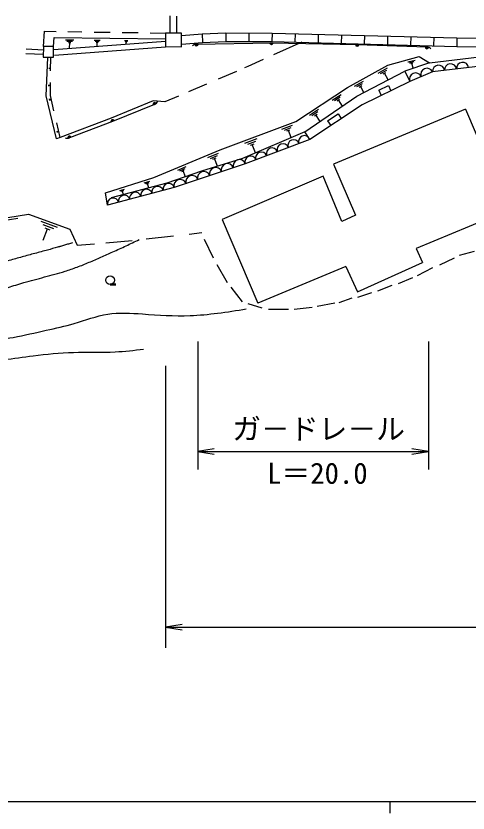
# Model space of a CAD drawing. Units: millimetres, scale not verified. Extents: x 40000 to 680000, y 20000 to 380000.
# Drawn here: x 235537 to 274798, y 204000 to 273194 of the extents above; entities that cross this region are included whole.
import ezdxf
from ezdxf.enums import TextEntityAlignment as Align

# ---------------------------------------------------------------- set-up
doc = ezdxf.new("R2010")
doc.units = ezdxf.units.MM
doc.header["$LTSCALE"] = 1000
for name, color, linetype, lineweight in [('M-BGD', 7, 'Continuous', 25), ('M-STR-STR3', 7, 'Continuous', 25), ('M-TTL-BAND', 7, 'Continuous', 25), ('M-TTL-FRAM', 2, 'Continuous', 50)]:
    doc.layers.add(name, color=color, linetype=linetype, lineweight=lineweight)
doc.styles.add('ＭＳ ゴシック', font='')
doc.styles.get('ＭＳ ゴシック').set_extended_font_data('MS Gothic')

# ---------------------------------------------------------------- blocks, each defined once
blk = doc.blocks.new('open_arrow')
at = {"color": 0, "linetype": 'Continuous', "lineweight": -2}
blk.add_lwpolyline([(7.5, 1.25), (0, 0), (7.5, -1.25)], dxfattribs=at)

msp = doc.modelspace()

# ---------------------------------------------------------------- linework, layer by layer
at = {"layer": 'M-BGD'}
for p, q in [((248920, 271709), (248919, 273194)), ((249520, 271707), (249519, 273180)), ((237918, 270539), (238026, 271863)), ((238026, 271863), (239032, 271848)), ((238806, 270531), (238866, 271328)), ((238866, 271328), (248531, 271209)), ((240037, 271833), (241257, 271816)), ((242324, 271800), (243710, 271780)), ((244748, 271765), (246150, 271745)), ((247186, 271730), (248533, 271710)), ((248533, 271710), (248529, 270530)), ((249906, 271706), (248533, 271710)), ((249903, 270526), (249906, 271706)), ((249905, 271504), (251700, 271638)), ((251700, 271638), (253758, 271719)), ((251700, 271638), (251743, 270889)), ((251700, 271638), (251743, 270889)), ((253758, 271719), (257773, 271712)), ((253774, 271719), (253773, 270969)), ((253774, 271719), (253773, 270969)), ((255769, 271716), (255768, 270966)), ((257782, 271712), (257763, 270963)), ((257782, 271712), (257763, 270963)), ((257773, 271712), (273831, 271305)), ((259788, 271661), (259769, 270912)), ((261794, 271610), (261775, 270861)), ((263800, 271559), (263781, 270810)), ((265807, 271508), (265787, 270759)), ((267813, 271457), (267794, 270708)), ((269819, 271406), (269800, 270657)), ((271825, 271356), (271806, 270606)), ((273831, 271305), (273823, 270555)), ((273831, 271305), (277802, 271261)), ((238842, 270278), (248531, 271010)), ((239834, 271118), (240574, 271108)), ((239964, 271008), (240444, 270998)), ((240094, 270888), (240314, 270888)), ((240194, 270378), (240204, 270888)), ((242324, 271088), (242854, 271078)), ((242424, 271008), (242764, 271008)), ((242514, 270928), (242664, 270928)), ((242584, 270558), (242594, 270928)), ((244954, 271048), (245264, 271048)), ((245014, 271008), (245214, 271008)), ((245064, 270958), (245154, 270958)), ((245104, 270748), (245114, 270958)), ((249903, 270752), (251743, 270889)), ((251219, 270750), (257717, 270868)), ((251743, 270889), (253773, 270969)), ((253773, 270969), (257763, 270963)), ((257717, 270868), (265171, 270716)), ((257763, 270963), (273817, 270555)), ((260367, 270924), (257899, 269810)), ((265171, 270716), (271222, 270503)), ((273817, 270555), (277804, 270511)), ((236401, 269932), (237912, 269862)), ((236437, 270330), (237916, 270263)), ((237918, 270539), (237910, 269621)), ((238806, 270531), (237918, 270539)), ((238798, 269613), (238806, 270531)), ((238880, 269779), (248529, 270509)), ((248529, 270530), (249903, 270526)), ((237910, 269621), (238798, 269613)), ((238171, 266268), (238294, 269580)), ((238547, 268416), (238559, 269615)), ((257005, 269407), (255688, 268813)), ((267835, 268933), (270566, 269677)), ((269554, 269198), (270194, 269368)), ((269694, 269138), (270104, 269248)), ((270566, 269677), (271459, 269115)), ((271459, 269115), (275780, 269631)), ((238452, 268593), (238462, 268683)), ((238472, 268603), (238482, 268673)), ((238492, 268613), (238492, 268663)), ((238552, 268633), (238492, 268643)), ((255688, 268813), (255397, 268688)), ((264328, 266991), (267835, 268933)), ((266994, 268238), (267804, 268698)), ((267204, 268198), (267734, 268498)), ((271459, 269115), (269315, 268409)), ((269824, 269068), (270014, 269118)), ((270044, 268648), (269924, 269098)), ((275889, 268829), (271720, 268328)), ((254676, 268380), (253085, 267700)), ((265141, 266230), (269315, 268409)), ((267414, 268158), (267654, 268288)), ((267854, 267648), (267534, 268228)), ((269315, 268409), (269755, 267515)), ((271720, 268328), (269755, 267515)), ((238404, 267098), (238404, 267228)), ((238424, 267118), (238424, 267208)), ((238444, 267138), (238444, 267178)), ((238534, 267158), (238444, 267158)), ((238525, 266299), (238536, 267419)), ((252098, 267278), (250524, 266606)), ((264934, 267098), (265704, 267528)), ((265134, 267058), (265634, 267338)), ((265334, 267018), (265564, 267148)), ((269755, 267515), (265606, 265492)), ((267046, 266750), (267876, 267155)), ((267876, 267155), (268095, 266705)), ((259854, 264041), (264328, 266991)), ((265744, 266548), (265454, 267088)), ((267046, 266750), (267265, 266301)), ((239068, 262522), (238171, 266268)), ((238482, 265863), (238442, 266003)), ((238502, 265883), (238482, 265993)), ((238522, 265903), (238512, 265983)), ((238602, 265963), (238522, 265943)), ((238842, 264947), (238525, 266299)), ((247452, 265827), (243812, 264316)), ((248473, 265729), (247452, 265827)), ((249642, 266229), (248473, 265729)), ((260610, 263120), (265141, 266230)), ((263004, 265878), (263764, 266378)), ((263214, 265858), (263704, 266178)), ((263424, 265828), (263644, 265978)), ((263884, 265368), (263534, 265908)), ((247581, 265519), (243930, 264032)), ((261024, 264568), (261814, 265098)), ((265606, 265492), (261048, 262482)), ((274569, 265103), (263107, 260332)), ((274569, 265103), (278293, 256347)), ((261244, 264548), (261754, 264888)), ((261454, 264518), (261694, 264668)), ((261944, 264038), (261574, 264598)), ((262596, 264103), (263507, 264705)), ((263507, 264705), (263783, 264288)), ((239387, 262628), (239084, 263917)), ((243812, 264316), (239387, 262628)), ((243930, 264032), (240185, 262604)), ((253275, 261563), (259854, 264041)), ((258634, 263368), (259544, 263708)), ((262596, 264103), (262871, 263686)), ((239142, 263073), (239112, 263203)), ((239172, 263103), (239142, 263193)), ((239192, 263123), (239172, 263183)), ((239262, 263173), (239182, 263153)), ((260610, 263120), (255209, 260807)), ((258844, 263288), (259444, 263518)), ((259054, 263208), (259334, 263318)), ((259434, 262618), (259194, 263268)), ((261048, 262482), (260610, 263120)), ((239387, 262628), (239068, 262522)), ((255414, 262158), (256474, 262558)), ((261048, 262482), (255449, 260350)), ((255664, 262068), (256354, 262328)), ((247511, 259163), (253275, 261563)), ((255904, 261978), (256224, 262098)), ((256344, 261298), (256064, 262038)), ((252194, 260898), (253134, 261288)), ((252424, 260828), (253034, 261088)), ((252644, 260758), (252924, 260878)), ((255449, 260350), (249284, 258292)), ((254752, 260688), (251655, 259714)), ((253054, 260158), (252784, 260818)), ((255209, 260807), (254752, 260688)), ((263107, 260332), (265016, 255901)), ((251655, 259714), (248636, 258685)), ((249584, 259818), (250314, 260118)), ((249764, 259758), (250234, 259958)), ((249934, 259698), (250154, 259798)), ((250254, 259238), (250044, 259748)), ((243323, 257846), (247511, 259163)), ((246674, 258698), (247174, 258848)), ((262214, 259298), (253450, 255529)), ((263828, 255362), (262214, 259298)), ((249284, 258292), (243493, 256755)), ((248636, 258685), (243818, 257396)), ((244554, 258028), (244964, 258158)), ((246784, 258648), (247114, 258748)), ((246894, 258598), (247044, 258648)), ((247084, 258268), (246974, 258628)), ((243493, 256755), (243323, 257846)), ((244644, 257988), (244914, 258078)), ((244734, 257948), (244854, 257988)), ((244884, 257678), (244794, 257968)), ((278293, 256347), (270292, 253017)), ((233634, 255494), (236635, 255995)), ((234244, 255398), (235714, 255638)), ((236635, 255995), (240228, 254678)), ((237704, 255388), (239124, 254868)), ((253450, 255529), (256533, 248251)), ((265016, 255901), (263828, 255362)), ((237874, 255088), (238804, 254748)), ((237894, 253718), (238264, 254708)), ((238044, 254788), (238474, 254628)), ((240228, 254678), (240867, 253286)), ((246846, 253846), (249233, 254114)), ((250574, 254265), (251671, 254389)), ((240867, 253286), (242349, 253417)), ((243330, 253504), (245626, 253708)), ((251889, 253805), (252671, 252193)), ((270299, 253001), (270854, 251778)), ((274056, 252420), (275366, 252773)), ((272338, 251602), (273634, 252204)), ((252968, 251624), (253892, 250058)), ((264193, 251438), (256533, 248251)), ((264193, 251438), (265186, 249249)), ((265186, 249249), (270854, 251778)), ((270402, 250675), (271745, 251370)), ((268747, 249965), (269996, 250489)), ((266953, 249333), (268217, 249811)), ((254190, 249663), (255194, 248365)), ((265221, 248795), (266438, 249195)), ((263616, 248314), (264722, 248735)), ((255683, 248221), (256896, 247869)), ((257479, 247741), (259198, 247733)), ((259703, 247747), (261249, 247914)), ((261691, 247991), (263222, 248284))]:
    msp.add_line(p, q, dxfattribs=at)
msp.add_circle((243707, 250261), 375, dxfattribs=at)
for centre, radius, start, end in [((251228, 270250), 500, 91.03658, 136.03658), ((251219, 270750), 150, 181.03658, 1.03658), ((251219, 270750), 100, 181.03658, 1.03658), ((251219, 270750), 50, 181.03658, 1.03658), ((257717, 270868), 150, 181.03658, 358.83928), ((257717, 270868), 100, 181.03658, 358.83928), ((257717, 270868), 50, 181.03658, 358.83928), ((265171, 270716), 150, 178.83928, 357.98294), ((265171, 270716), 100, 178.83928, 357.98294), ((265171, 270716), 50, 178.83928, 357.98294), ((271222, 270503), 150, 177.98294, 357.98294), ((271222, 270503), 100, 177.98294, 357.98294), ((271222, 270503), 50, 177.98294, 357.98294), ((271204, 270004), 500, 42.98294, 87.98294), ((274325, 268641), 525, 6.85377, 186.85377), ((271229, 268125), 532, 22.47867, 202.47867), ((272241, 268391), 525, 6.85377, 186.85377), ((273283, 268516), 525, 6.85377, 186.85377), ((270246, 267718), 532, 22.47867, 202.47867), ((247392, 265982), 500, 292.16314, 337.16314), ((247581, 265519), 150, 22.16314, 202.16314), ((247581, 265519), 100, 22.16314, 202.16314), ((247581, 265519), 50, 22.16314, 202.16314), ((243930, 264032), 150, 22.16314, 200.87361), ((243930, 264032), 100, 22.16314, 200.87361), ((243930, 264032), 50, 22.16314, 200.87361), ((240007, 263071), 500, 245.87361, 290.87361), ((240185, 262604), 150, 20.87361, 200.87361), ((240185, 262604), 100, 20.87361, 200.87361), ((240185, 262604), 50, 20.87361, 200.87361), ((259648, 261949), 499, 20.8439, 200.8439), ((260581, 262304), 499, 20.8439, 200.8439), ((257782, 261238), 499, 20.8439, 200.8439), ((258715, 261594), 499, 20.8439, 200.8439), ((255916, 260528), 499, 20.8439, 200.8439), ((256849, 260883), 499, 20.8439, 200.8439), ((253908, 259835), 542, 18.46335, 198.46335), ((254936, 260179), 542, 18.46335, 198.46335), ((251853, 259149), 542, 18.46335, 198.46335), ((252881, 259492), 542, 18.46335, 198.46335), ((249798, 258463), 542, 18.46335, 198.46335), ((250826, 258806), 542, 18.46335, 198.46335), ((246871, 257651), 499, 14.85822, 194.85822), ((247836, 257908), 499, 14.85822, 194.85822), ((248802, 258164), 499, 14.85822, 194.85822), ((244941, 257139), 499, 14.85822, 194.85822), ((245906, 257395), 499, 14.85822, 194.85822), ((243976, 256883), 499, 14.85822, 194.85822)]:
    msp.add_arc(centre, radius, start, end, dxfattribs=at)
for points, knots in [([(160107, 259063), (160423, 259195), (160739, 259328), (161054, 259462), (161370, 259595), (161685, 259729), (162000, 259865), (162315, 260001), (162629, 260138), (162942, 260277), (163256, 260417), (163569, 260558), (163881, 260703), (164123, 260815), (164364, 260929), (164606, 261042), (164848, 261154), (165090, 261265), (165335, 261372), (165578, 261479), (165824, 261581), (166072, 261675), (166320, 261770), (166571, 261857), (166825, 261932), (167112, 262018), (167402, 262089), (167695, 262148), (167990, 262207), (168287, 262253), (168585, 262288), (168884, 262323), (169184, 262347), (169485, 262360), (169785, 262374), (170086, 262378), (170387, 262373), (170720, 262367), (171052, 262351), (171384, 262326), (171716, 262302), (172047, 262270), (172377, 262234), (172708, 262197), (173038, 262156), (173368, 262113), (173698, 262070), (174028, 262026), (174359, 261984), (174732, 261936), (175105, 261890), (175477, 261841), (175850, 261793), (176222, 261742), (176593, 261685), (176962, 261627), (177331, 261562), (177698, 261486), (178063, 261410), (178426, 261323), (178785, 261220), (179036, 261148), (179285, 261068), (179532, 260982), (179780, 260896), (180025, 260804), (180269, 260707), (180513, 260611), (180756, 260510), (180997, 260407), (181239, 260303), (181479, 260197), (181719, 260090), (181942, 259991), (182165, 259890), (182387, 259788), (182609, 259687), (182830, 259584), (183050, 259480), (183271, 259376), (183490, 259270), (183709, 259163), (183928, 259056), (184146, 258948), (184363, 258837), (184805, 258613), (185243, 258380), (185677, 258142), (186112, 257903), (186543, 257659), (186972, 257410), (187402, 257161), (187829, 256908), (188254, 256652), (188679, 256396), (189102, 256137), (189525, 255877), (189921, 255633), (190316, 255388), (190710, 255144), (191105, 254899), (191499, 254654), (191894, 254409), (192289, 254165), (192684, 253921), (193081, 253679), (193477, 253437), (193874, 253197), (194273, 252959), (194582, 252775), (194892, 252592), (195203, 252411), (195514, 252230), (195826, 252051), (196140, 251874), (196453, 251696), (196767, 251521), (197082, 251347), (197397, 251173), (197714, 251002), (198031, 250833), (198260, 250711), (198489, 250590), (198718, 250470), (198948, 250350), (199178, 250231), (199409, 250113), (199640, 249995), (199871, 249878), (200103, 249761), (200334, 249645), (200566, 249529), (200798, 249414), (201066, 249281), (201333, 249149), (201602, 249019), (201871, 248889), (202141, 248762), (202412, 248638), (202683, 248514), (202956, 248394), (203231, 248279), (203506, 248164), (203783, 248054), (204062, 247951), (204315, 247858), (204569, 247771), (204824, 247689), (205080, 247606), (205338, 247529), (205597, 247456), (205856, 247383), (206116, 247315), (206377, 247250), (206638, 247186), (206900, 247126), (207163, 247069), (207376, 247023), (207588, 246979), (207802, 246938), (208015, 246896), (208228, 246856), (208442, 246818), (208656, 246780), (208870, 246743), (209084, 246707), (209299, 246671), (209513, 246637), (209728, 246603), (210245, 246521), (210763, 246443), (211282, 246372), (211801, 246302), (212322, 246237), (212843, 246183), (213363, 246129), (213885, 246084), (214407, 246052), (214930, 246020), (215453, 246001), (215976, 245997), (216322, 245995), (216668, 245999), (217013, 246010), (217359, 246021), (217705, 246038), (218051, 246061), (218396, 246084), (218741, 246114), (219085, 246148), (219430, 246183), (219773, 246224), (220116, 246270), (220460, 246316), (220802, 246367), (221144, 246422), (221486, 246476), (221828, 246535), (222169, 246594), (222510, 246654), (222851, 246715), (223192, 246776), (223534, 246837), (223875, 246898), (224217, 246956), (224762, 247050), (225309, 247137), (225855, 247226), (226401, 247314), (226947, 247403), (227492, 247500), (228035, 247596), (228578, 247699), (229117, 247816), (229656, 247933), (230191, 248063), (230721, 248212), (231186, 248344), (231647, 248490), (232106, 248644), (232565, 248799), (233021, 248961), (233478, 249124), (233934, 249287), (234391, 249450), (234850, 249608), (235308, 249765), (235769, 249915), (236234, 250052), (236530, 250139), (236827, 250221), (237125, 250300), (237423, 250379), (237722, 250455), (238020, 250533), (238318, 250610), (238616, 250688), (238913, 250770), (239209, 250852), (239505, 250938), (239798, 251031), (240153, 251143), (240505, 251265), (240853, 251396), (241202, 251526), (241549, 251664), (241893, 251807), (242238, 251951), (242580, 252099), (242922, 252250), (243263, 252402), (243604, 252556), (243945, 252710), (244329, 252885), (244714, 253059), (245096, 253237), (245478, 253416), (245859, 253598), (246239, 253780)], [0, 0, 0, 0, 1, 1, 1, 2, 2, 2, 3, 3, 3, 4, 4, 4, 5, 5, 5, 6, 6, 6, 7, 7, 7, 8, 8, 8, 9, 9, 9, 10, 10, 10, 11, 11, 11, 12, 12, 12, 13, 13, 13, 14, 14, 14, 15, 15, 15, 16, 16, 16, 17, 17, 17, 18, 18, 18, 19, 19, 19, 20, 20, 20, 21, 21, 21, 22, 22, 22, 23, 23, 23, 24, 24, 24, 25, 25, 25, 26, 26, 26, 27, 27, 27, 28, 28, 28, 29, 29, 29, 30, 30, 30, 31, 31, 31, 32, 32, 32, 33, 33, 33, 34, 34, 34, 35, 35, 35, 36, 36, 36, 37, 37, 37, 38, 38, 38, 39, 39, 39, 40, 40, 40, 41, 41, 41, 42, 42, 42, 43, 43, 43, 44, 44, 44, 45, 45, 45, 46, 46, 46, 47, 47, 47, 48, 48, 48, 49, 49, 49, 50, 50, 50, 51, 51, 51, 52, 52, 52, 53, 53, 53, 54, 54, 54, 55, 55, 55, 56, 56, 56, 57, 57, 57, 58, 58, 58, 59, 59, 59, 60, 60, 60, 61, 61, 61, 62, 62, 62, 63, 63, 63, 64, 64, 64, 65, 65, 65, 66, 66, 66, 67, 67, 67, 68, 68, 68, 69, 69, 69, 70, 70, 70, 71, 71, 71, 72, 72, 72, 73, 73, 73, 74, 74, 74, 75, 75, 75, 76, 76, 76, 77, 77, 77, 78, 78, 78, 79, 79, 79, 80, 80, 80, 81, 81, 81, 82, 82, 82, 83, 83, 83, 84, 84, 84, 85, 85, 85, 86, 86, 86, 86]), ([(163353, 257820), (164048, 258055), (164744, 258289), (165436, 258536), (166158, 258795), (166877, 259068), (167613, 259283), (168397, 259513), (169201, 259678), (170010, 259809), (170658, 259914), (171310, 259997), (171964, 260022), (172825, 260054), (173689, 259985), (174548, 259885), (175525, 259770), (176496, 259614), (177444, 259368), (178539, 259085), (179604, 258683), (180654, 258252), (181660, 257839), (182654, 257399), (183610, 256885), (184252, 256540), (184877, 256161), (185496, 255774), (186531, 255126), (187548, 254453), (188544, 253745), (189770, 252873), (190964, 251949), (192252, 251177), (193153, 250637), (194102, 250171), (195018, 249653), (196208, 248980), (197344, 248218), (198507, 247496), (199698, 246755), (200916, 246057), (202185, 245464), (202915, 245122), (203661, 244816), (204418, 244540), (205734, 244061), (207080, 243675), (208447, 243358), (209207, 243181), (209973, 243026), (210745, 242938), (212484, 242741), (214251, 242883), (216008, 242980), (217178, 243044), (218343, 243088), (219506, 243185), (220865, 243299), (222220, 243484), (223573, 243673), (225896, 243996), (228214, 244330), (230541, 244620), (232132, 244819), (233727, 244998), (235302, 245294), (236263, 245474), (237217, 245699), (238172, 245912), (238984, 246093), (239798, 246266), (240600, 246500), (241567, 246783), (242518, 247154), (243503, 247308), (244491, 247462), (245513, 247395), (246528, 247326), (247912, 247232), (249282, 247133), (250655, 247183), (251454, 247212), (252255, 247292), (253051, 247394), (253884, 247500), (254713, 247631), (255541, 247761)], [0, 0, 0, 0, 1, 1, 1, 2, 2, 2, 3, 3, 3, 4, 4, 4, 5, 5, 5, 6, 6, 6, 7, 7, 7, 8, 8, 8, 9, 9, 9, 10, 10, 10, 11, 11, 11, 12, 12, 12, 13, 13, 13, 14, 14, 14, 15, 15, 15, 16, 16, 16, 17, 17, 17, 18, 18, 18, 19, 19, 19, 20, 20, 20, 21, 21, 21, 22, 22, 22, 23, 23, 23, 24, 24, 24, 25, 25, 25, 26, 26, 26, 27, 27, 27, 28, 28, 28, 29, 29, 29, 29]), ([(240440, 253506), (240324, 253469), (240208, 253432), (240091, 253396), (239975, 253360), (239859, 253325), (239743, 253289), (239626, 253254), (239510, 253219), (239393, 253185), (239366, 253177), (239339, 253169), (239311, 253161), (239284, 253153), (239257, 253146), (239230, 253138), (239202, 253130), (239175, 253122), (239148, 253114), (238862, 253032), (238575, 252952), (238287, 252874), (237918, 252773), (237548, 252675), (237177, 252577), (236807, 252478), (236436, 252379), (236067, 252278), (235696, 252176), (235327, 252071), (234959, 251961), (234628, 251863), (234299, 251760), (233969, 251657), (233640, 251554), (233311, 251451), (232980, 251353), (232650, 251255), (232319, 251162), (231986, 251078), (231653, 250995), (231318, 250921), (230981, 250860), (230739, 250817), (230495, 250781), (230252, 250751), (230007, 250719), (229762, 250693), (229517, 250670), (229271, 250646), (229025, 250626), (228779, 250605), (228533, 250584), (228286, 250564), (228040, 250542), (227583, 250500), (227127, 250452), (226671, 250400), (226216, 250349), (225761, 250295), (225306, 250243), (224851, 250191), (224397, 250140), (223941, 250096), (223486, 250051), (223030, 250013), (222574, 249985), (222237, 249964), (221899, 249949), (221562, 249939), (221224, 249929), (220886, 249924), (220548, 249923), (220209, 249922), (219871, 249925), (219533, 249931), (219194, 249938), (218856, 249948), (218517, 249961), (218167, 249974), (217818, 249990), (217468, 250009), (217119, 250029), (216770, 250052), (216421, 250080), (216073, 250108), (215725, 250141), (215377, 250179), (215030, 250216), (214684, 250260), (214338, 250309), (213973, 250361), (213610, 250420), (213247, 250484), (212884, 250549), (212522, 250618), (212160, 250691), (211799, 250764), (211438, 250840), (211077, 250918), (210716, 250996), (210356, 251075), (209995, 251155)], [0, 0, 0, 0, 1, 1, 1, 2, 2, 2, 3, 3, 3, 4, 4, 4, 5, 5, 5, 6, 6, 6, 7, 7, 7, 8, 8, 8, 9, 9, 9, 10, 10, 10, 11, 11, 11, 12, 12, 12, 13, 13, 13, 14, 14, 14, 15, 15, 15, 16, 16, 16, 17, 17, 17, 18, 18, 18, 19, 19, 19, 20, 20, 20, 21, 21, 21, 22, 22, 22, 23, 23, 23, 24, 24, 24, 25, 25, 25, 26, 26, 26, 27, 27, 27, 28, 28, 28, 29, 29, 29, 30, 30, 30, 31, 31, 31, 32, 32, 32, 33, 33, 33, 34, 34, 34, 34]), ([(246622, 244241), (245802, 244144), (244982, 244048), (244159, 244005), (242951, 243942), (241738, 243994), (240528, 243958), (239355, 243924), (238185, 243807), (237019, 243665), (236174, 243563), (235332, 243447), (234494, 243307), (233546, 243147), (232603, 242956), (231661, 242764)], [0, 0, 0, 0, 1, 1, 1, 2, 2, 2, 3, 3, 3, 4, 4, 4, 5, 5, 5, 5])]:
    msp.add_open_spline(points, degree=3, knots=knots, dxfattribs=at)
at = {"layer": 'M-STR-STR3'}
for p, q in [((251319, 244935), (251319, 233815)), ((271372, 244935), (271372, 233815)), ((248532, 242819), (248534, 218354)), ((251315, 235385), (271370, 235385)), ((248529, 220134), (559005, 220134))]:
    msp.add_line(p, q, dxfattribs=at)
at = {"layer": 'M-TTL-BAND'}
for p, q in [((40000, 205000), (579000, 205000)), ((268000, 205000), (268000, 204000))]:
    msp.add_line(p, q, dxfattribs=at)
at = {"layer": 'M-TTL-FRAM'}
msp.add_line((243709, 249886), (244209, 249888), dxfattribs=at)

# ---------------------------------------------------------------- block references
at = {"layer": 'M-STR-STR3', "xscale": 193, "yscale": 193}
for p in [(251315, 235385), (248529, 220134)]:
    msp.add_blockref('open_arrow', p, dxfattribs=at)
at = {"layer": 'M-STR-STR3', "xscale": 193, "yscale": 193, "rotation": 180}
msp.add_blockref('open_arrow', (271370, 235385), dxfattribs=at)

# ---------------------------------------------------------------- texts
at = {"layer": 'M-STR-STR3', "style": 'ＭＳ ゴシック'}
for s, p in [('ガ－ドレ－ル', (254315, 235882)), ('L＝20.0', (257345, 232033))]:
    msp.add_text(s, height=1833, dxfattribs=at).set_placement(p, align=Align.BOTTOM_LEFT)

doc.saveas('drawing.dxf')
